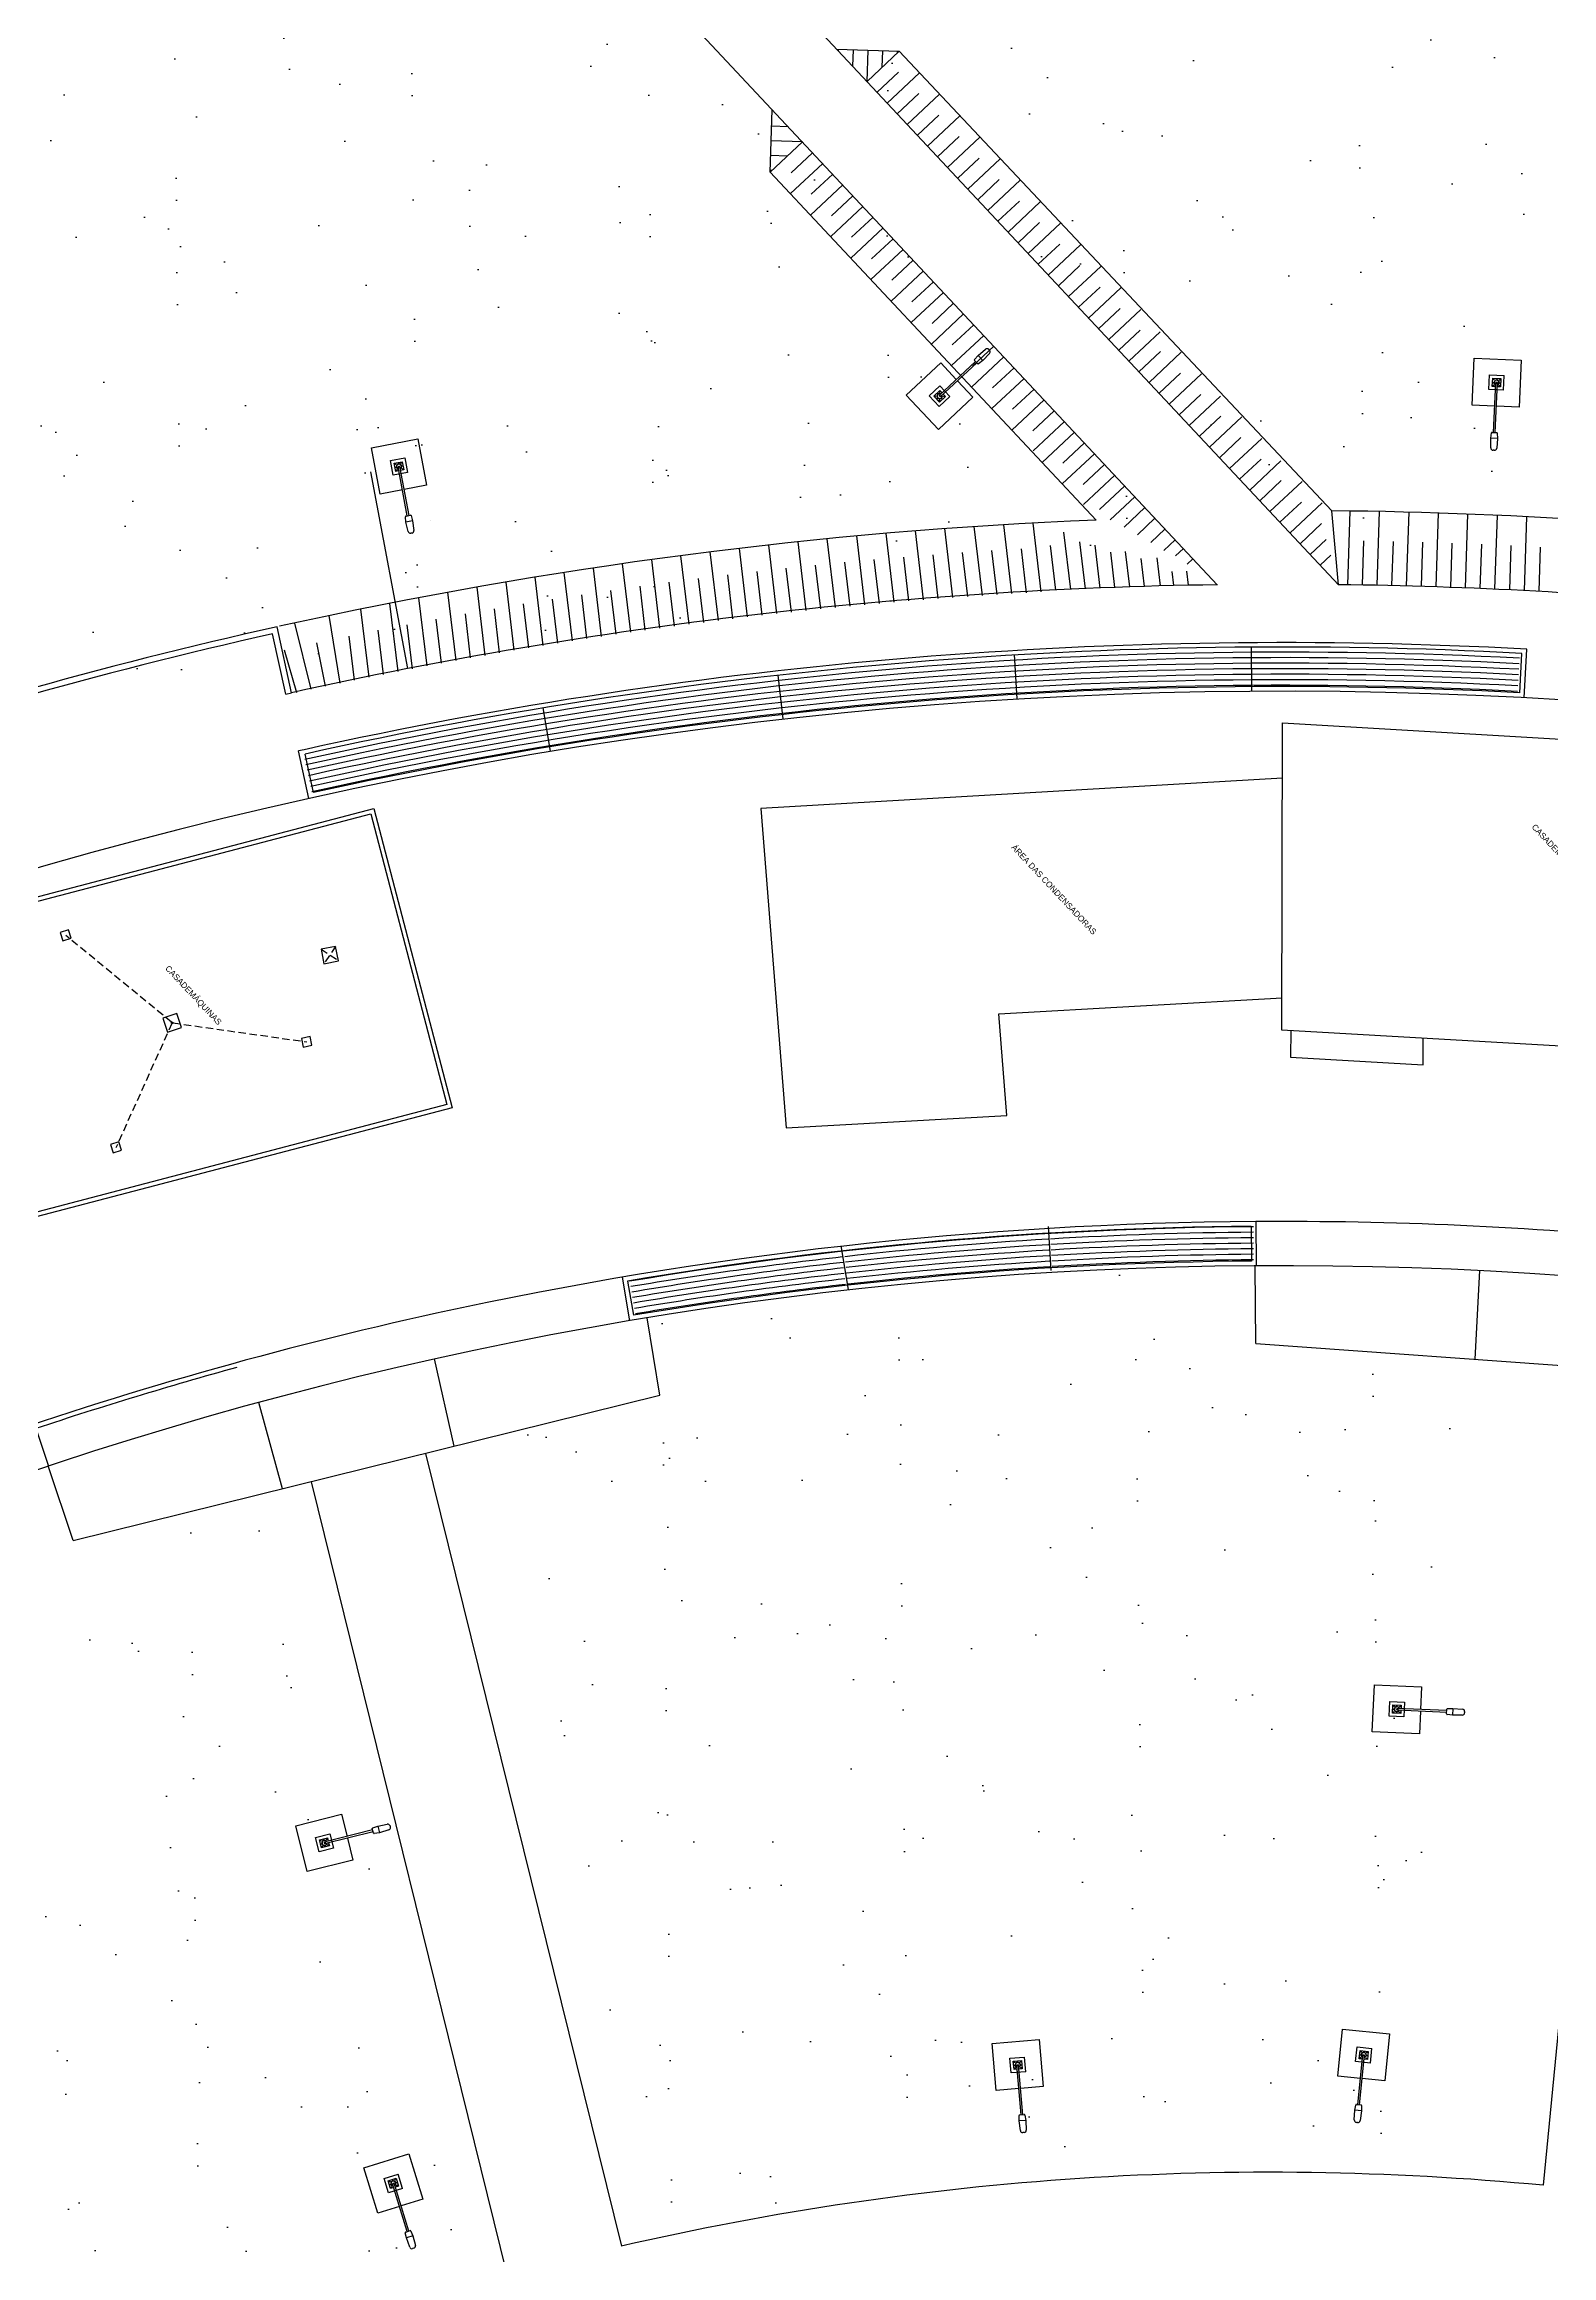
# Model space of a CAD drawing. Header units: metres. Extents: x 2872 to 3316, y -1435 to -1037.
# Drawn here: x 3004.9 to 3056.1, y -1211.7 to -1136.6 of the extents above; entities that cross this region are included whole.
import ezdxf

# ---------------------------------------------------------------- set-up
doc = ezdxf.new("R2010")
doc.units = ezdxf.units.M
doc.header["$MEASUREMENT"] = 0
doc.linetypes.add('HIDDEN', pattern=[0.375, 0.25, -0.125])
doc.layers.add('ARQUITETURA', color=253, linetype='CONTINUOUS')
doc.styles.add('ENGECAD', font='arial.ttf')
pattern_1 = [(350.62296, (2542.1494, -799.737), (4.08992, 4.08927), [0, -4.56, 0, -5.1, 0, -4.875]), (320.623, (2542.149, -799.737), (9.808834, 1.91215), [0, -2.46, 0, -4.11, 0, -1.575]), (280.623, (2539.627, -797.0435), (6.39856, -6.807323), [0, -1.5, 0, -5.4, 0, -7.05]), (270.623, (2539.627, -797.0435), (8.08648, -4.78256), [0, -0.75, 0, -3.54, 0, -4.05])]

msp = doc.modelspace()

# ---------------------------------------------------------------- hatches: boundary and pattern name
at = {"layer": 'ARQUITETURA'}
h = msp.add_hatch(dxfattribs=at)
h.set_pattern_fill('AR-SAND', color=116, scale=3, angle=-46.87704, style=0)
h.set_pattern_definition(pattern_1)
edge = h.paths.add_edge_path()
edge.add_line((3051.22, -1104.181), (3050.251, -1103.146))
edge.add_line((3050.251, -1103.146), (3057.678, -1096.191))
edge.add_line((3057.678, -1096.191), (3042.301, -1079.772))
edge.add_line((3042.301, -1079.772), (3034.716, -1086.876))
edge.add_line((3034.716, -1086.876), (3035.878, -1088.117))
edge.add_line((3035.878, -1088.117), (3009.47, -1112.849))
edge.add_line((3009.47, -1112.849), (3028.376, -1133.035))
edge.add_line((3028.376, -1133.035), (3032.025, -1129.617))
edge.add_line((3032.025, -1129.617), (3033.836, -1131.552))
edge.add_line((3033.836, -1131.552), (3030.187, -1134.969))
edge.add_line((3030.187, -1134.969), (3048.447, -1154.467))
edge.add_arc((3048.86, -1312.356), 157.89, 75.30399, 90.15009, ccw=False)
edge.add_line((3088.916, -1159.631), (3091.21, -1147.356))
edge.add_arc((3086.393, -1146.462), 4.9, -10.52034, 43.12316)
edge.add_line((3089.969, -1143.112), (3078.415, -1130.776))
edge.add_line((3078.415, -1130.776), (3076.954, -1132.144))
edge.add_line((3076.954, -1132.144), (3050.978, -1104.408))
edge.add_line((3050.978, -1104.408), (3051.22, -1104.181))
h.paths.add_polyline_path([(3088.783, -1158.319), (3087.554, -1158.09), (3089.806, -1145.199), (3091.104, -1145.158)])
h = msp.add_hatch(dxfattribs=at)
h.set_pattern_fill('AR-SAND', color=116, scale=3, angle=-46.87704, style=0)
h.set_pattern_definition(pattern_1)
h.paths.add_polyline_path([(3026.618, -1131.235), (3044.347, -1150.166), (3044.476, -1150.046), (3007.79, -1110.873), (3004.956, -1113.527), (3041.642, -1152.699), (3042.2, -1152.177), (3024.428, -1133.286)])
h = msp.add_hatch(dxfattribs=at)
h.set_pattern_fill('AR-SAND', color=116, scale=3, angle=-46.87704, style=0)
h.set_pattern_definition(pattern_1)
edge = h.paths.add_edge_path()
edge.add_line((3040.1, -1150.857), (3040.071, -1149.977))
edge.add_line((3040.071, -1149.977), (3005.469, -1113.047))
edge.add_line((3005.469, -1113.047), (2925.928, -1187.54))
edge.add_line((2925.928, -1187.54), (2931.874, -1193.658))
edge.add_arc((3053.782, -1346.111), 195.201, 117.48269, 128.64706, ccw=False)
edge.add_line((2963.7, -1172.938), (2976.695, -1166.472))
edge.add_arc((3045.338, -1308.66), 157.89, 110.41728, 115.76953, ccw=False)
edge.add_arc((3045.338, -1308.66), 157.89, 91.90094, 110.41728, ccw=False)
h = msp.add_hatch(dxfattribs=at)
h.set_pattern_fill('AR-SAND', color=116, scale=3, angle=-46.87704, style=0)
h.set_pattern_definition(pattern_1)
edge = h.paths.add_edge_path()
edge.add_line((3040.595, -1152.744), (3037.056, -1148.964))
edge.add_line((3037.056, -1148.964), (3032.477, -1149.802))
edge.add_line((3032.477, -1149.802), (3029.017, -1151.312))
edge.add_line((3029.017, -1151.312), (3017.994, -1152.76))
edge.add_line((3017.994, -1152.76), (2991.564, -1157.728))
edge.add_line((2991.564, -1157.728), (2952.302, -1178.947))
edge.add_line((2952.302, -1178.947), (2932.221, -1194.04))
edge.add_line((2932.221, -1194.04), (2933.587, -1195.499))
edge.add_line((2933.587, -1195.499), (2959.021, -1178.258))
edge.add_line((2959.021, -1178.258), (2975.282, -1169.54))
edge.add_line((2975.282, -1169.54), (2992.269, -1161.233))
edge.add_line((2992.269, -1161.233), (2992.657, -1162.263))
edge.add_line((2992.657, -1162.263), (3012.797, -1156.372))
edge.add_line((3012.797, -1156.372), (3013.191, -1158.63))
edge.add_line((3013.191, -1158.63), (3028.751, -1155.994))
edge.add_line((3028.751, -1155.994), (3044.087, -1154.955))
edge.add_line((3044.087, -1154.955), (3029.606, -1138.815))
edge.add_line((3029.606, -1138.815), (3029.536, -1140.935))
edge.add_line((3029.536, -1140.935), (3040.473, -1152.613))
h = msp.add_hatch(dxfattribs=at)
h.set_pattern_fill('AR-SAND', color=116, scale=3, angle=-46.87704, style=0)
h.set_pattern_definition(pattern_1)
h.paths.add_polyline_path([(3046.112, -1178.06), (3039.674, -1178.257), (3035.343, -1178.566), (3030.713, -1179.055), (3025.355, -1179.827), (3028.03, -1195.938), (3046.196, -1191.449)])
h = msp.add_hatch(dxfattribs=at)
h.set_pattern_fill('AR-SAND', color=116, scale=3, angle=-46.87704, style=0)
h.set_pattern_definition(pattern_1)
h.paths.add_polyline_path([(2967.364, -1178.7), (2964.273, -1180.346), (2964.202, -1180.214), (2957.269, -1184.177), (2953.463, -1186.521), (2945.179, -1192.065), (2936.487, -1198.595), (2943.554, -1206.141), (2951.371, -1198.82), (2955.917, -1203.673), (2948.099, -1210.995), (2974.463, -1239.145), (2979.131, -1234.785), (2983.405, -1231.081), (2987.799, -1227.759), (2993.717, -1223.837), (3001.369, -1219.582), (3006.602, -1217.144), (3011.727, -1215.094), (3016.768, -1213.383), (3019.628, -1212.541), (3016.245, -1198.85), (3012.967, -1185.637), (3005.99, -1187.368), (3005.144, -1184.822), (3000.05, -1186.631), (2996.337, -1188.1), (2991.074, -1190.41), (2986.786, -1192.492), (2983.526, -1194.114), (2978.406, -1196.662), (2976.719, -1197.501)])
h = msp.add_hatch(dxfattribs=at)
h.set_pattern_fill('AR-SAND', color=116, scale=3, angle=-46.87704, style=0)
h.set_pattern_definition(pattern_1)
h.paths.add_polyline_path([(3059.741, -1178.677), (3059.529, -1181.667), (3058.454, -1181.59), (3055.732, -1209.323), (3065.119, -1210.339), (3078.077, -1212.87), (3080.323, -1200.776), (3083.806, -1201.429), (3087.05, -1184.918), (3083.439, -1184.14), (3083.719, -1182.642)])
h = msp.add_hatch(dxfattribs=at)
h.set_pattern_fill('AR-SAND', color=116, scale=3, angle=-46.87704, style=0)
h.set_pattern_definition(pattern_1)
h.paths.add_polyline_path([(3053.465, -1181.23), (3046.118, -1180.703), (3046.196, -1191.449), (3052.628, -1189.86)])
h = msp.add_hatch(dxfattribs=at)
h.set_pattern_fill('AR-SAND', color=116, scale=3, angle=-46.87704, style=0)
h.set_pattern_definition(pattern_1)
h.paths.add_polyline_path([(3025.792, -1182.455), (3018.802, -1184.189), (3022.07, -1197.411), (3028.069, -1196.174)])
h = msp.add_hatch(dxfattribs=at)
h.set_pattern_fill('AR-SAND', color=116, scale=3, angle=-46.87704, style=0)
h.set_pattern_definition(pattern_1)
h.paths.add_polyline_path([(3083.615, -1182.622), (3087.135, -1183.649), (3087.202, -1183.294)])
h.paths.add_polyline_path([(3087.124, -1183.712), (3081.54, -1213.518), (3085.131, -1194.352), (3085.131, -1194.352), (3086.903, -1184.891)])
edge = h.paths.add_edge_path()
edge.add_line((3056.77, -1209.283), (3050.798, -1208.704))
edge.add_line((3050.798, -1208.704), (3052.628, -1189.86))
edge.add_line((3052.628, -1189.86), (3022.07, -1197.411))
edge.add_line((3022.07, -1197.411), (3025.453, -1211.102))
edge.add_arc((3046.939, -1310.557), 101.75, 84.4554, 102.19064, ccw=False)

# ---------------------------------------------------------------- linework, layer by layer
for p, q in [((3005.469, -1113.047), (3044.71, -1154.943)), ((3027.421, -1132.093), (3048.819, -1154.941)), ((3031.796, -1136.764), (3033.916, -1136.834)), ((3031.854, -1136.827), (3031.856, -1136.766)), ((3032.338, -1137.343), (3032.356, -1136.783)), ((3032.821, -1137.859), (3032.856, -1136.799)), ((3032.821, -1137.859), (3033.916, -1136.834)), ((3033.337, -1137.376), (3033.355, -1136.815)), ((3033.853, -1136.892), (3033.855, -1136.832)), ((3033.916, -1136.834), (3048.597, -1152.435)), ((3033.163, -1138.224), (3033.893, -1137.541)), ((3033.504, -1138.589), (3034.599, -1137.564)), ((3029.536, -1140.935), (3029.606, -1138.815)), ((3033.846, -1138.954), (3034.576, -1138.27)), ((3034.188, -1139.319), (3035.283, -1138.294)), ((3030.148, -1139.394), (3029.588, -1139.375)), ((3034.53, -1139.684), (3035.26, -1139)), ((3034.872, -1140.049), (3035.966, -1139.024)), ((3030.631, -1139.91), (3029.536, -1140.935)), ((3030.631, -1139.91), (3029.571, -1139.875)), ((3030.973, -1140.275), (3030.243, -1140.958)), ((3035.213, -1140.414), (3035.943, -1139.73)), ((3035.555, -1140.779), (3036.65, -1139.753)), ((3029.536, -1140.935), (3040.595, -1152.744)), ((3029.599, -1140.877), (3029.538, -1140.875)), ((3030.115, -1140.393), (3029.555, -1140.375)), ((3031.315, -1140.64), (3030.22, -1141.665)), ((3031.657, -1141.005), (3030.927, -1141.688)), ((3035.897, -1141.144), (3036.627, -1140.46)), ((3036.239, -1141.509), (3037.334, -1140.483)), ((3031.998, -1141.37), (3030.904, -1142.395)), ((3032.34, -1141.735), (3031.61, -1142.418)), ((3036.581, -1141.874), (3037.31, -1141.19)), ((3036.922, -1142.239), (3038.017, -1141.213)), ((3032.682, -1142.1), (3031.587, -1143.125)), ((3033.024, -1142.465), (3032.294, -1143.148)), ((3037.264, -1142.603), (3037.994, -1141.92)), ((3037.606, -1142.968), (3038.701, -1141.943)), ((3033.365, -1142.829), (3032.271, -1143.855)), ((3033.707, -1143.194), (3032.977, -1143.878)), ((3037.948, -1143.333), (3038.678, -1142.65)), ((3038.289, -1143.698), (3039.384, -1142.673)), ((3034.049, -1143.559), (3032.954, -1144.585)), ((3034.391, -1143.924), (3033.661, -1144.608)), ((3038.631, -1144.063), (3039.361, -1143.38)), ((3038.973, -1144.428), (3040.068, -1143.403)), ((3039.315, -1144.793), (3040.045, -1144.11)), ((3034.733, -1144.289), (3033.638, -1145.315)), ((3035.074, -1144.654), (3034.345, -1145.338)), ((3039.657, -1145.158), (3040.751, -1144.133)), ((3039.998, -1145.523), (3040.728, -1144.839)), ((3035.416, -1145.019), (3034.321, -1146.044)), ((3035.758, -1145.384), (3035.028, -1146.068)), ((3040.34, -1145.888), (3041.435, -1144.863)), ((3040.682, -1146.253), (3041.412, -1145.569)), ((3041.024, -1146.618), (3042.119, -1145.593)), ((3036.1, -1145.749), (3035.005, -1146.774)), ((3036.442, -1146.114), (3035.712, -1146.798)), ((3041.365, -1146.983), (3042.095, -1146.299)), ((3041.707, -1147.348), (3042.769, -1146.354)), ((3036.783, -1146.479), (3035.688, -1147.504)), ((3037.125, -1146.844), (3036.395, -1147.527)), ((3036.589, -1147.164), (3036.839, -1146.949)), ((3036.977, -1147.097), (3036.746, -1147.332)), ((3036.95, -1146.955), (3036.979, -1146.986)), ((3042.049, -1147.713), (3042.779, -1147.029)), ((3042.391, -1148.078), (3043.486, -1147.052)), ((3034.152, -1148.505), (3035.32, -1147.411)), ((3036.501, -1147.363), (3035.264, -1148.521)), ((3036.542, -1147.407), (3035.305, -1148.565)), ((3035.32, -1147.411), (3035.848, -1147.975)), ((3037.467, -1147.209), (3036.372, -1148.234)), ((3036.577, -1147.443), (3036.467, -1147.326)), ((3036.468, -1147.298), (3036.589, -1147.164)), ((3036.589, -1147.164), (3036.746, -1147.332)), ((3036.746, -1147.332), (3036.605, -1147.444)), ((3037.809, -1147.574), (3037.079, -1148.257)), ((3042.733, -1148.443), (3043.462, -1147.759)), ((3043.074, -1148.808), (3044.169, -1147.782)), ((3053.356, -1148.844), (3053.424, -1147.245)), ((3053.424, -1147.245), (3055.023, -1147.314)), ((3053.929, -1148.318), (3053.95, -1147.819)), ((3053.95, -1147.819), (3054.45, -1147.84)), ((3054.428, -1148.34), (3054.45, -1147.84)), ((3055.023, -1147.314), (3054.954, -1148.913)), ((3035.246, -1149.672), (3034.152, -1148.505)), ((3035.295, -1148.188), (3034.93, -1148.53)), ((3035.271, -1148.895), (3034.93, -1148.53)), ((3035.085, -1148.535), (3035.289, -1148.344)), ((3035.277, -1148.739), (3035.085, -1148.535)), ((3035.149, -1148.527), (3035.127, -1148.547)), ((3035.148, -1148.548), (3035.128, -1148.526)), ((3035.179, -1148.635), (3035.215, -1148.601)), ((3035.183, -1148.639), (3035.219, -1148.605)), ((3035.22, -1148.478), (3035.185, -1148.441)), ((3035.223, -1148.474), (3035.189, -1148.438)), ((3036.414, -1148.579), (3035.246, -1149.672)), ((3035.264, -1148.521), (3035.305, -1148.565)), ((3035.636, -1148.553), (3035.271, -1148.895)), ((3035.277, -1148.407), (3035.299, -1148.386)), ((3035.481, -1148.548), (3035.277, -1148.739)), ((3035.278, -1148.386), (3035.298, -1148.408)), ((3035.279, -1148.542), (3035.283, -1148.538)), ((3035.283, -1148.545), (3035.279, -1148.542)), ((3035.279, -1148.542), (3035.286, -1148.542)), ((3035.286, -1148.542), (3035.283, -1148.538)), ((3035.283, -1148.545), (3035.283, -1148.538)), ((3035.283, -1148.545), (3035.286, -1148.542)), ((3035.286, -1148.501), (3035.327, -1148.545)), ((3035.289, -1148.344), (3035.366, -1148.426)), ((3035.295, -1148.188), (3035.636, -1148.553)), ((3035.377, -1148.646), (3035.343, -1148.609)), ((3035.38, -1148.642), (3035.346, -1148.606)), ((3035.407, -1148.47), (3035.481, -1148.548)), ((3035.428, -1148.546), (3035.417, -1148.557)), ((3035.418, -1148.535), (3035.438, -1148.557)), ((3035.428, -1148.546), (3035.439, -1148.536)), ((3035.889, -1148.019), (3036.414, -1148.579)), ((3038.15, -1147.939), (3037.056, -1148.964)), ((3038.492, -1148.304), (3037.762, -1148.987)), ((3043.416, -1149.172), (3044.146, -1148.489)), ((3043.758, -1149.537), (3044.819, -1148.543)), ((3054.428, -1148.34), (3053.929, -1148.318)), ((3054.043, -1148.213), (3054.055, -1147.933)), ((3054.151, -1148.218), (3054.043, -1148.213)), ((3054.049, -1148.071), (3054.099, -1148.073)), ((3054.049, -1148.075), (3054.099, -1148.078)), ((3054.055, -1147.933), (3054.335, -1147.945)), ((3054.097, -1148.178), (3054.067, -1148.177)), ((3054.106, -1147.973), (3054.076, -1147.972)), ((3054.083, -1148.162), (3054.082, -1148.192)), ((3054.084, -1149.771), (3054.157, -1148.078)), ((3054.091, -1147.987), (3054.092, -1147.957)), ((3054.144, -1149.774), (3054.217, -1148.08)), ((3054.215, -1148.11), (3054.155, -1148.108)), ((3054.217, -1148.08), (3054.157, -1148.078)), ((3054.187, -1148.076), (3054.192, -1148.077)), ((3054.187, -1148.076), (3054.187, -1148.081)), ((3054.187, -1148.076), (3054.192, -1148.082)), ((3054.192, -1148.077), (3054.187, -1148.081)), ((3054.187, -1148.081), (3054.192, -1148.082)), ((3054.193, -1147.939), (3054.191, -1147.989)), ((3054.192, -1148.077), (3054.192, -1148.082)), ((3054.198, -1147.939), (3054.196, -1147.989)), ((3054.323, -1148.225), (3054.211, -1148.22)), ((3054.287, -1148.186), (3054.272, -1148.185)), ((3054.279, -1148.08), (3054.329, -1148.083)), ((3054.279, -1148.085), (3054.329, -1148.088)), ((3054.281, -1147.981), (3054.311, -1147.982)), ((3054.288, -1148.171), (3054.287, -1148.201)), ((3054.287, -1148.186), (3054.302, -1148.187)), ((3054.297, -1147.966), (3054.295, -1147.996)), ((3054.335, -1147.945), (3054.323, -1148.225)), ((3035.289, -1148.676), (3035.267, -1148.697)), ((3035.268, -1148.675), (3035.289, -1148.697)), ((3038.834, -1148.669), (3037.739, -1149.694)), ((3039.176, -1149.034), (3038.446, -1149.717)), ((3044.1, -1149.902), (3044.83, -1149.219)), ((3044.442, -1150.267), (3045.536, -1149.242)), ((3054.122, -1148.877), (3053.356, -1148.844)), ((3054.954, -1148.913), (3054.182, -1148.879)), ((3016.002, -1150.29), (3017.575, -1149.994)), ((3017.575, -1149.994), (3017.87, -1151.567)), ((3039.518, -1149.398), (3038.456, -1150.393)), ((3039.859, -1149.763), (3038.765, -1150.789)), ((3044.783, -1150.632), (3045.513, -1149.949)), ((3045.125, -1150.997), (3046.22, -1149.972)), ((3053.99, -1149.967), (3054.013, -1149.788)), ((3053.99, -1150.297), (3053.99, -1149.967)), ((3054.22, -1149.977), (3053.99, -1149.967)), ((3054.034, -1149.769), (3054.194, -1149.776)), ((3054.22, -1149.977), (3054.192, -1150.306)), ((3054.213, -1149.797), (3054.22, -1149.977)), ((3016.298, -1151.862), (3016.002, -1150.29)), ((3016.645, -1150.729), (3017.136, -1150.637)), ((3016.737, -1151.22), (3016.645, -1150.729)), ((3016.773, -1150.817), (3017.048, -1150.765)), ((3016.825, -1151.092), (3016.773, -1150.817)), ((3016.831, -1150.844), (3016.802, -1150.849)), ((3016.817, -1150.847), (3016.814, -1150.832)), ((3016.82, -1150.861), (3016.817, -1150.847)), ((3016.908, -1150.791), (3016.917, -1150.84)), ((3016.913, -1150.79), (3016.922, -1150.839)), ((3017.003, -1150.812), (3017.033, -1150.806)), ((3017.015, -1150.794), (3017.021, -1150.824)), ((3017.048, -1150.765), (3017.1, -1151.04)), ((3017.136, -1150.637), (3017.228, -1151.128)), ((3040.543, -1150.493), (3039.448, -1151.519)), ((3040.201, -1150.128), (3039.471, -1150.812)), ((3040.885, -1150.858), (3040.155, -1151.542)), ((3045.467, -1151.362), (3046.197, -1150.679)), ((3045.809, -1151.727), (3046.87, -1150.733)), ((3054.109, -1150.379), (3054.067, -1150.377)), ((3015.964, -1151.111), (3017.219, -1157.788)), ((3017.228, -1151.128), (3016.737, -1151.22)), ((3016.798, -1150.952), (3016.847, -1150.942)), ((3016.799, -1150.957), (3016.848, -1150.947)), ((3016.93, -1151.072), (3016.825, -1151.092)), ((3016.869, -1151.045), (3016.84, -1151.051)), ((3016.852, -1151.033), (3016.857, -1151.063)), ((3016.963, -1150.923), (3016.904, -1150.935)), ((3017.218, -1152.6), (3016.904, -1150.935)), ((3016.969, -1150.953), (3016.91, -1150.964)), ((3016.933, -1150.926), (3016.938, -1150.925)), ((3016.933, -1150.926), (3016.934, -1150.931)), ((3016.933, -1150.926), (3016.939, -1150.93)), ((3016.938, -1150.925), (3016.934, -1150.931)), ((3016.934, -1150.931), (3016.939, -1150.93)), ((3016.938, -1150.925), (3016.939, -1150.93)), ((3017.277, -1152.589), (3016.963, -1150.923)), ((3017.1, -1151.04), (3016.989, -1151.061)), ((3017.024, -1150.909), (3017.074, -1150.9)), ((3017.025, -1150.914), (3017.074, -1150.905)), ((3017.071, -1151.008), (3017.041, -1151.013)), ((3017.053, -1150.996), (3017.059, -1151.025)), ((3017.87, -1151.567), (3017.111, -1151.709)), ((3041.227, -1151.223), (3040.165, -1152.217)), ((3041.568, -1151.588), (3040.71, -1152.392)), ((3046.15, -1152.092), (3046.88, -1151.408)), ((3046.492, -1152.457), (3047.587, -1151.432)), ((3017.052, -1151.721), (3016.298, -1151.862)), ((3041.91, -1151.953), (3041.074, -1152.736)), ((3042.252, -1152.318), (3041.543, -1152.982)), ((3046.834, -1152.822), (3047.564, -1152.138)), ((3047.176, -1153.187), (3048.271, -1152.162)), ((3017.171, -1152.813), (3017.152, -1152.633)), ((3017.168, -1152.61), (3017.326, -1152.58)), ((3017.397, -1152.77), (3017.171, -1152.813)), ((3017.245, -1153.134), (3017.171, -1152.813)), ((3017.349, -1152.596), (3017.397, -1152.77)), ((3017.397, -1152.77), (3017.444, -1153.096)), ((3017.994, -1152.76), (3017.995, -1152.765)), ((3034.452, -1153.115), (3034.728, -1155.451)), ((3035.449, -1153.038), (3035.726, -1155.375)), ((3036.448, -1152.968), (3036.725, -1155.306)), ((3037.448, -1152.904), (3037.725, -1155.243)), ((3038.448, -1152.846), (3038.725, -1155.187)), ((3042.594, -1152.683), (3041.996, -1153.242)), ((3042.935, -1153.048), (3042.449, -1153.503)), ((3047.518, -1153.552), (3048.247, -1152.868)), ((3048.819, -1154.941), (3048.597, -1152.435)), ((3049.135, -1154.941), (3049.217, -1152.442)), ((3050.135, -1154.958), (3050.217, -1152.459)), ((3051.135, -1154.98), (3051.217, -1152.482)), ((3052.135, -1155.009), (3052.217, -1152.511)), ((3053.134, -1155.045), (3053.216, -1152.546)), ((3054.133, -1155.086), (3054.215, -1152.588)), ((3055.132, -1155.134), (3055.214, -1152.635)), ((3017.38, -1153.186), (3017.338, -1153.194)), ((3027.487, -1153.828), (3027.763, -1156.155)), ((3028.48, -1153.708), (3028.756, -1156.036)), ((3029.473, -1153.593), (3029.749, -1155.923)), ((3030.467, -1153.485), (3030.744, -1155.816)), ((3031.462, -1153.383), (3031.739, -1155.715)), ((3032.458, -1153.287), (3032.734, -1155.621)), ((3033.454, -1153.198), (3033.731, -1155.533)), ((3036.049, -1153.849), (3036.226, -1155.34)), ((3037.048, -1153.782), (3037.225, -1155.274)), ((3038.048, -1153.722), (3038.225, -1155.214)), ((3039.041, -1153.604), (3039.222, -1155.128)), ((3039.491, -1153.154), (3039.722, -1155.102)), ((3040.034, -1153.487), (3040.223, -1155.078)), ((3040.551, -1153.597), (3040.723, -1155.055)), ((3041.082, -1153.836), (3041.224, -1155.034)), ((3041.584, -1153.818), (3041.726, -1155.017)), ((3043.277, -1153.413), (3042.891, -1153.774)), ((3043.558, -1153.713), (3043.289, -1153.965)), ((3047.859, -1153.917), (3048.407, -1153.404)), ((3049.636, -1154.949), (3049.685, -1153.449)), ((3050.635, -1154.968), (3050.685, -1153.469)), ((3051.635, -1154.994), (3051.684, -1153.495)), ((3052.635, -1155.026), (3052.684, -1153.527)), ((3053.634, -1155.065), (3053.683, -1153.565)), ((3054.633, -1155.11), (3054.682, -1153.61)), ((3055.632, -1155.161), (3055.681, -1153.661)), ((3022.535, -1154.527), (3022.81, -1156.847)), ((3023.524, -1154.374), (3023.799, -1156.696)), ((3024.514, -1154.228), (3024.789, -1156.552)), ((3025.504, -1154.089), (3025.779, -1156.413)), ((3026.495, -1153.955), (3026.771, -1156.281)), ((3028.083, -1154.605), (3028.259, -1156.095)), ((3029.076, -1154.489), (3029.252, -1155.979)), ((3030.07, -1154.379), (3030.246, -1155.868)), ((3031.065, -1154.275), (3031.241, -1155.765)), ((3032.06, -1154.177), (3032.236, -1155.667)), ((3033.056, -1154.086), (3033.233, -1155.576)), ((3034.053, -1154), (3034.23, -1155.491)), ((3035.051, -1153.921), (3035.227, -1155.412)), ((3042.114, -1154.046), (3042.227, -1154.997)), ((3042.652, -1154.032), (3042.765, -1154.983)), ((3043.167, -1154.496), (3043.223, -1154.972)), ((3043.662, -1154.485), (3043.718, -1154.961)), ((3043.881, -1154.058), (3043.688, -1154.239)), ((3048.201, -1154.282), (3048.566, -1153.94)), ((3018.587, -1155.199), (3018.861, -1157.514)), ((3019.572, -1155.021), (3019.847, -1157.338)), ((3020.559, -1154.85), (3020.834, -1157.168)), ((3021.547, -1154.685), (3021.822, -1157.005)), ((3023.128, -1155.281), (3023.304, -1156.771)), ((3024.117, -1155.133), (3024.294, -1156.623)), ((3025.107, -1154.992), (3025.284, -1156.482)), ((3026.098, -1154.857), (3026.275, -1156.346)), ((3027.09, -1154.728), (3027.267, -1156.218)), ((3014.558, -1155.991), (3014.924, -1158.281)), ((3015.633, -1155.769), (3015.907, -1158.081)), ((3016.617, -1155.573), (3016.891, -1157.886)), ((3017.601, -1155.382), (3017.876, -1157.697)), ((3018.191, -1156.112), (3018.368, -1157.605)), ((3019.177, -1155.933), (3019.354, -1157.426)), ((3020.164, -1155.761), (3020.34, -1157.252)), ((3021.151, -1155.595), (3021.328, -1157.086)), ((3022.139, -1155.435), (3022.316, -1156.925)), ((3012.645, -1156.611), (3012.645, -1156.61)), ((3013.095, -1158.651), (3012.645, -1156.611)), ((3013.29, -1158.608), (3012.797, -1156.372)), ((3013.393, -1156.241), (3013.943, -1158.49)), ((3015.238, -1156.686), (3015.415, -1158.181)), ((3016.222, -1156.489), (3016.399, -1157.983)), ((3017.206, -1156.297), (3017.383, -1157.791)), ((3013.037, -1157.152), (3013.454, -1158.596)), ((3014.137, -1156.916), (3014.434, -1158.386)), ((3037.912, -1158.813), (3037.823, -1157.315)), ((3045.879, -1158.546), (3045.868, -1157.046)), ((3054.973, -1158.609), (3055.046, -1157.271)), ((3055.055, -1157.122), (3055.055, -1157.121)), ((3055.124, -1158.778), (3055.214, -1157.13)), ((3029.97, -1159.496), (3029.802, -1158.006)), ((3013.093, -1158.652), (3013.288, -1158.609)), ((3022.075, -1160.595), (3021.83, -1159.115)), ((3013.717, -1160.542), (3013.521, -1160.585)), ((3013.876, -1162.196), (3013.521, -1160.585)), ((3014.037, -1161.997), (3013.749, -1160.688)), ((3039.07, -1178.222), (3038.981, -1176.724)), ((3045.86, -1176.722), (3045.871, -1177.902)), ((3046.018, -1176.56), (3046.033, -1178.06)), ((3032.191, -1178.865), (3031.945, -1177.385)), ((3024.511, -1178.448), (3024.76, -1179.927)), ((3024.695, -1178.579), (3024.891, -1179.742)), ((3046.012, -1180.704), (3045.993, -1178.061)), ((3053.465, -1181.23), (3053.617, -1178.226)), ((3025.792, -1182.455), (3025.355, -1179.827)), ((3046.012, -1180.704), (3066.469, -1182.161)), ((3018.805, -1184.188), (3018.145, -1181.224)), ((3058.457, -1181.562), (3055.766, -1209.275)), ((3005.882, -1187.391), (3025.792, -1182.455)), ((3012.979, -1185.634), (3012.181, -1182.698)), ((3004.56, -1183.435), (3005.036, -1184.858)), ((3017.834, -1184.428), (3024.482, -1211.342)), ((3005.882, -1187.391), (3005.033, -1184.846)), ((3013.95, -1185.394), (3020.599, -1212.301)), ((3049.969, -1193.88), (3050.039, -1192.281)), ((3050.039, -1192.281), (3051.637, -1192.35)), ((3050.543, -1193.354), (3050.564, -1192.854)), ((3050.564, -1192.854), (3051.064, -1192.876)), ((3051.064, -1192.876), (3051.042, -1193.376)), ((3051.637, -1192.35), (3051.604, -1193.122)), ((3051.042, -1193.376), (3050.543, -1193.354)), ((3050.657, -1193.249), (3050.67, -1192.969)), ((3050.937, -1193.261), (3050.657, -1193.249)), ((3050.663, -1193.111), (3050.713, -1193.114)), ((3050.664, -1193.106), (3050.713, -1193.109)), ((3050.67, -1192.969), (3050.949, -1192.981)), ((3050.712, -1193.214), (3050.682, -1193.212)), ((3050.705, -1193.008), (3050.69, -1193.008)), ((3050.697, -1193.213), (3050.696, -1193.228)), ((3050.697, -1193.213), (3050.697, -1193.198)), ((3050.705, -1193.023), (3050.706, -1192.993)), ((3050.705, -1193.008), (3050.72, -1193.009)), ((3050.795, -1193.255), (3050.797, -1193.205)), ((3050.8, -1193.255), (3050.802, -1193.205)), ((3050.801, -1193.112), (3050.806, -1193.113)), ((3050.801, -1193.117), (3050.801, -1193.112)), ((3050.801, -1193.112), (3050.806, -1193.118)), ((3050.801, -1193.117), (3050.806, -1193.113)), ((3050.801, -1193.117), (3050.806, -1193.118)), ((3050.805, -1193.088), (3050.802, -1193.147)), ((3052.495, -1193.221), (3050.802, -1193.147)), ((3050.805, -1193.025), (3050.807, -1192.975)), ((3052.498, -1193.161), (3050.805, -1193.088)), ((3050.806, -1193.118), (3050.806, -1193.113)), ((3050.81, -1193.025), (3050.812, -1192.975)), ((3050.835, -1193.089), (3050.832, -1193.149)), ((3050.916, -1193.222), (3050.886, -1193.221)), ((3050.895, -1193.016), (3050.91, -1193.017)), ((3050.902, -1193.207), (3050.901, -1193.222)), ((3050.901, -1193.222), (3050.901, -1193.237)), ((3050.911, -1193.002), (3050.91, -1193.032)), ((3050.91, -1193.017), (3050.925, -1193.018)), ((3050.942, -1193.154), (3050.937, -1193.261)), ((3050.949, -1192.981), (3050.944, -1193.094)), ((3051.601, -1193.182), (3051.568, -1193.949)), ((3052.493, -1193.271), (3052.5, -1193.111)), ((3052.692, -1193.314), (3052.512, -1193.292)), ((3052.521, -1193.092), (3052.702, -1193.084)), ((3052.702, -1193.084), (3052.692, -1193.314)), ((3053.021, -1193.315), (3052.692, -1193.314)), ((3052.702, -1193.084), (3053.03, -1193.113)), ((3053.103, -1193.196), (3053.101, -1193.238)), ((3051.568, -1193.949), (3049.969, -1193.88)), ((3013.433, -1197.071), (3014.985, -1196.681)), ((3013.822, -1198.622), (3013.433, -1197.071)), ((3014.1, -1197.47), (3014.585, -1197.348)), ((3016.041, -1197.213), (3014.397, -1197.625)), ((3016.056, -1197.271), (3014.412, -1197.683)), ((3014.585, -1197.348), (3014.707, -1197.833)), ((3014.985, -1196.681), (3015.173, -1197.43)), ((3016.068, -1197.319), (3016.029, -1197.164)), ((3016.043, -1197.14), (3016.214, -1197.082)), ((3016.27, -1197.305), (3016.092, -1197.334)), ((3016.214, -1197.082), (3016.537, -1197.015)), ((3016.214, -1197.082), (3016.27, -1197.305)), ((3016.586, -1197.211), (3016.27, -1197.305)), ((3016.631, -1197.074), (3016.641, -1197.115)), ((3014.222, -1197.955), (3014.1, -1197.47)), ((3014.707, -1197.833), (3014.222, -1197.955)), ((3014.234, -1197.55), (3014.505, -1197.482)), ((3014.302, -1197.822), (3014.234, -1197.55)), ((3014.294, -1197.574), (3014.265, -1197.581)), ((3014.267, -1197.683), (3014.316, -1197.671)), ((3014.269, -1197.688), (3014.317, -1197.676)), ((3014.283, -1197.592), (3014.276, -1197.563)), ((3014.574, -1197.753), (3014.302, -1197.822)), ((3014.344, -1197.772), (3014.315, -1197.78)), ((3014.326, -1197.762), (3014.333, -1197.791)), ((3014.379, -1197.565), (3014.367, -1197.517)), ((3014.384, -1197.564), (3014.372, -1197.515)), ((3014.397, -1197.625), (3014.412, -1197.683)), ((3014.4, -1197.65), (3014.405, -1197.649)), ((3014.402, -1197.655), (3014.4, -1197.65)), ((3014.4, -1197.65), (3014.407, -1197.654)), ((3014.402, -1197.655), (3014.405, -1197.649)), ((3014.402, -1197.655), (3014.407, -1197.654)), ((3014.407, -1197.654), (3014.405, -1197.649)), ((3014.435, -1197.788), (3014.423, -1197.74)), ((3014.426, -1197.618), (3014.441, -1197.676)), ((3014.44, -1197.787), (3014.428, -1197.738)), ((3014.464, -1197.531), (3014.493, -1197.524)), ((3014.475, -1197.513), (3014.482, -1197.542)), ((3014.505, -1197.482), (3014.533, -1197.591)), ((3014.543, -1197.723), (3014.514, -1197.73)), ((3014.524, -1197.712), (3014.532, -1197.741)), ((3014.547, -1197.649), (3014.574, -1197.753)), ((3015.187, -1197.489), (3015.374, -1198.233)), ((3015.374, -1198.233), (3013.822, -1198.622)), ((3048.804, -1205.569), (3048.961, -1203.977)), ((3048.961, -1203.977), (3050.554, -1204.135)), ((3050.554, -1204.135), (3050.396, -1205.727)), ((3037.072, -1204.462), (3038.666, -1204.326)), ((3037.209, -1206.057), (3037.072, -1204.462)), ((3038.666, -1204.326), (3038.803, -1205.92)), ((3049.405, -1205.076), (3049.455, -1204.579)), ((3049.455, -1204.579), (3049.952, -1204.628)), ((3049.479, -1206.536), (3049.646, -1204.849)), ((3049.526, -1204.978), (3049.553, -1204.699)), ((3049.539, -1204.841), (3049.589, -1204.846)), ((3049.539, -1206.542), (3049.706, -1204.855)), ((3049.54, -1204.836), (3049.589, -1204.841)), ((3049.553, -1204.699), (3049.832, -1204.727)), ((3049.602, -1204.742), (3049.572, -1204.739)), ((3049.585, -1204.755), (3049.587, -1204.74)), ((3049.587, -1204.74), (3049.588, -1204.725)), ((3049.703, -1204.885), (3049.643, -1204.879)), ((3049.706, -1204.855), (3049.646, -1204.849)), ((3049.676, -1204.849), (3049.676, -1204.854)), ((3049.676, -1204.849), (3049.681, -1204.85)), ((3049.676, -1204.849), (3049.681, -1204.855)), ((3049.681, -1204.85), (3049.676, -1204.854)), ((3049.676, -1204.854), (3049.681, -1204.855)), ((3049.681, -1204.85), (3049.681, -1204.855)), ((3049.69, -1204.713), (3049.685, -1204.762)), ((3049.695, -1204.713), (3049.69, -1204.763)), ((3049.768, -1204.859), (3049.818, -1204.863)), ((3049.768, -1204.864), (3049.818, -1204.868)), ((3049.776, -1204.759), (3049.806, -1204.762)), ((3049.791, -1204.76), (3049.789, -1204.775)), ((3049.791, -1204.76), (3049.792, -1204.746)), ((3049.832, -1204.727), (3049.804, -1205.005)), ((3049.903, -1205.126), (3049.952, -1204.628)), ((3037.667, -1204.964), (3038.165, -1204.921)), ((3037.71, -1205.462), (3037.667, -1204.964)), ((3038.208, -1205.419), (3037.71, -1205.462)), ((3037.786, -1205.064), (3038.065, -1205.04)), ((3037.81, -1205.343), (3037.786, -1205.064)), ((3037.798, -1205.201), (3037.848, -1205.196)), ((3037.798, -1205.206), (3037.848, -1205.201)), ((3037.917, -1205.334), (3037.81, -1205.343)), ((3037.842, -1205.097), (3037.812, -1205.099)), ((3037.828, -1205.113), (3037.825, -1205.083)), ((3037.859, -1205.301), (3037.829, -1205.303)), ((3037.843, -1205.287), (3037.845, -1205.317)), ((3037.923, -1205.052), (3037.927, -1205.102)), ((3037.928, -1205.052), (3037.932, -1205.101)), ((3037.935, -1205.189), (3037.94, -1205.188)), ((3037.94, -1205.188), (3037.935, -1205.194)), ((3037.935, -1205.189), (3037.935, -1205.194)), ((3037.935, -1205.189), (3037.94, -1205.193)), ((3037.935, -1205.194), (3037.94, -1205.193)), ((3037.94, -1205.188), (3037.94, -1205.193)), ((3038.089, -1205.319), (3037.977, -1205.328)), ((3038.016, -1205.082), (3038.046, -1205.079)), ((3038.027, -1205.181), (3038.077, -1205.177)), ((3038.027, -1205.186), (3038.077, -1205.182)), ((3038.03, -1205.065), (3038.032, -1205.095)), ((3038.063, -1205.283), (3038.033, -1205.286)), ((3038.047, -1205.27), (3038.05, -1205.3)), ((3038.065, -1205.04), (3038.089, -1205.319)), ((3038.208, -1205.419), (3038.165, -1204.921)), ((3049.567, -1205.645), (3048.804, -1205.569)), ((3049.903, -1205.126), (3049.405, -1205.076)), ((3049.633, -1204.988), (3049.526, -1204.978)), ((3049.567, -1204.944), (3049.552, -1204.943)), ((3049.567, -1204.944), (3049.565, -1204.959)), ((3049.567, -1204.944), (3049.568, -1204.929)), ((3049.582, -1204.946), (3049.567, -1204.944)), ((3050.396, -1205.727), (3049.627, -1205.651)), ((3049.804, -1205.005), (3049.692, -1204.994)), ((3049.786, -1204.966), (3049.756, -1204.963)), ((3049.771, -1204.964), (3049.769, -1204.979)), ((3049.772, -1204.95), (3049.771, -1204.964)), ((3037.973, -1205.991), (3037.209, -1206.057)), ((3038.803, -1205.92), (3038.033, -1205.986)), ((3037.982, -1207.089), (3037.982, -1206.909)), ((3038.024, -1207.416), (3037.982, -1207.089)), ((3038, -1206.887), (3038.16, -1206.873)), ((3038.181, -1206.892), (3038.211, -1207.07)), ((3038.211, -1207.07), (3038.226, -1207.399)), ((3049.356, -1207.056), (3049.375, -1206.727)), ((3049.375, -1206.727), (3049.408, -1206.549)), ((3049.604, -1206.749), (3049.375, -1206.727)), ((3049.47, -1207.144), (3049.428, -1207.14)), ((3049.429, -1206.531), (3049.589, -1206.547)), ((3049.604, -1206.749), (3049.557, -1207.076)), ((3049.607, -1206.569), (3049.604, -1206.749)), ((3038.153, -1207.482), (3038.11, -1207.486)), ((3015.741, -1208.682), (3017.274, -1208.21)), ((3017.274, -1208.21), (3017.745, -1209.743)), ((3016.212, -1210.215), (3015.741, -1208.682)), ((3016.43, -1209.047), (3016.909, -1208.899)), ((3016.577, -1209.526), (3016.43, -1209.047)), ((3016.568, -1209.12), (3016.836, -1209.037)), ((3016.65, -1209.388), (3016.568, -1209.12)), ((3017.056, -1209.379), (3016.577, -1209.526)), ((3016.615, -1209.145), (3016.6, -1209.149)), ((3016.608, -1209.251), (3016.656, -1209.237)), ((3016.619, -1209.159), (3016.61, -1209.13)), ((3016.61, -1209.256), (3016.658, -1209.241)), ((3016.615, -1209.145), (3016.629, -1209.14)), ((3016.753, -1209.356), (3016.65, -1209.388)), ((3016.689, -1209.337), (3016.661, -1209.346)), ((3016.671, -1209.327), (3016.679, -1209.355)), ((3016.699, -1209.079), (3016.714, -1209.127)), ((3016.704, -1209.078), (3016.719, -1209.126)), ((3016.74, -1209.211), (3016.745, -1209.209)), ((3016.74, -1209.211), (3016.741, -1209.216)), ((3016.74, -1209.211), (3016.746, -1209.214)), ((3016.745, -1209.209), (3016.741, -1209.216)), ((3016.741, -1209.216), (3016.746, -1209.214)), ((3016.745, -1209.209), (3016.746, -1209.214)), ((3016.797, -1209.089), (3016.825, -1209.08)), ((3016.811, -1209.084), (3016.807, -1209.07)), ((3016.811, -1209.084), (3016.815, -1209.099)), ((3016.918, -1209.306), (3016.811, -1209.339)), ((3016.828, -1209.184), (3016.876, -1209.169)), ((3016.83, -1209.188), (3016.878, -1209.174)), ((3016.836, -1209.037), (3016.918, -1209.306)), ((3016.871, -1209.281), (3016.857, -1209.285)), ((3016.867, -1209.266), (3016.876, -1209.295)), ((3016.871, -1209.281), (3016.886, -1209.276)), ((3017.056, -1209.379), (3016.909, -1208.899)), ((3016.948, -1209.989), (3016.212, -1210.215)), ((3017.745, -1209.743), (3017.005, -1209.971)), ((3017.189, -1211.063), (3017.15, -1210.886)), ((3017.164, -1210.861), (3017.317, -1210.814)), ((3017.342, -1210.827), (3017.409, -1210.995)), ((3017.3, -1211.374), (3017.189, -1211.063)), ((3017.439, -1211.412), (3017.399, -1211.424)), ((3017.409, -1210.995), (3017.493, -1211.315))]:
    msp.add_line(p, q, dxfattribs=at)
at = {"layer": 'ARQUITETURA', "linetype": 'HIDDEN'}
for p, q in [((3009.216, -1169.792), (3005.627, -1166.843)), ((3014.29, -1167.317), (3014.874, -1167.694)), ((3014.78, -1167.22), (3014.387, -1167.808)), ((3009.225, -1169.839), (3007.326, -1174.054)), ((3009.263, -1169.815), (3013.805, -1170.459))]:
    msp.add_line(p, q, dxfattribs=at)
at = {"layer": 'ARQUITETURA'}
for points in [[(3046.904, -1170.057), (3046.921, -1159.631), (3064.28, -1160.645), (3063.083, -1170.986), (3046.9, -1170.057)], [(3046.918, -1161.507), (3029.22, -1162.543), (3030.075, -1173.38), (3037.565, -1172.959), (3037.293, -1169.509), (3046.906, -1168.968)], [(3047.2, -1170.074), (3047.199, -1170.976), (3051.698, -1171.239), (3051.7, -1170.333)], [(3037.965, -1205.189), (3037.905, -1205.194)], [(3038.05, -1206.883), (3037.905, -1205.194)], [(3037.967, -1205.219), (3037.908, -1205.224)], [(3038.11, -1206.878), (3037.965, -1205.189)], [(3038.211, -1207.07), (3037.982, -1207.089)], [(3016.769, -1209.205), (3016.712, -1209.222)], [(3017.212, -1210.846), (3016.712, -1209.222)], [(3016.778, -1209.233), (3016.721, -1209.251)], [(3017.269, -1210.828), (3016.769, -1209.205)], [(3017.409, -1210.995), (3017.189, -1211.063)]]:
    msp.add_lwpolyline(points, dxfattribs=at)
for points in [[(3002.973, -1176.833), (2999.732, -1166.823), (3016.081, -1162.537), (3018.739, -1172.696)], [(3003.072, -1176.652), (2999.924, -1166.927), (3015.974, -1162.721), (3018.556, -1172.589)], [(3005.528, -1167.028), (3005.813, -1166.936), (3005.721, -1166.651), (3005.435, -1166.743)], [(3014.387, -1167.808), (3014.877, -1167.71), (3014.78, -1167.22), (3014.29, -1167.317)], [(3009.074, -1170.127), (3009.55, -1169.974), (3009.396, -1169.498), (3008.92, -1169.652)], [(3013.682, -1170.635), (3013.976, -1170.576), (3013.918, -1170.282), (3013.624, -1170.341)], [(3007.233, -1174.231), (3007.518, -1174.138), (3007.426, -1173.853), (3007.141, -1173.945)]]:
    msp.add_lwpolyline(points, close=True, dxfattribs=at)
for centre, radius in [((3035.138, -1148.537), 0.01), ((3035.288, -1148.397), 0.01), ((3035.428, -1148.546), 0.01), ((3054.082, -1148.177), 0.01), ((3054.091, -1147.972), 0.01), ((3054.287, -1148.186), 0.01), ((3054.296, -1147.981), 0.01), ((3035.278, -1148.686), 0.01), ((3016.817, -1150.847), 0.01), ((3017.018, -1150.809), 0.01), ((3016.855, -1151.048), 0.01), ((3017.056, -1151.01), 0.01), ((3009.235, -1169.813), 0.0279), ((3050.697, -1193.213), 0.01), ((3050.705, -1193.008), 0.01), ((3050.901, -1193.222), 0.01), ((3050.91, -1193.017), 0.01), ((3014.279, -1197.577), 0.01), ((3014.329, -1197.776), 0.01), ((3014.478, -1197.527), 0.01), ((3014.528, -1197.726), 0.01), ((3049.587, -1204.74), 0.01), ((3049.791, -1204.76), 0.01), ((3037.827, -1205.098), 0.01), ((3037.844, -1205.302), 0.01), ((3038.031, -1205.08), 0.01), ((3038.048, -1205.285), 0.01), ((3049.567, -1204.944), 0.01), ((3049.771, -1204.964), 0.01), ((3016.615, -1209.145), 0.01), ((3016.675, -1209.341), 0.01), ((3016.811, -1209.084), 0.01), ((3016.871, -1209.281), 0.01)]:
    msp.add_circle(centre, radius, dxfattribs=at)
for centre, radius, start, end in [((3036.891, -1147.01), 0.08, 43.12296, 130.71024), ((3036.92, -1147.041), 0.08, 315.53568, 43.12296), ((3036.482, -1147.313), 0.02, 133.12296, 223.12296), ((3036.591, -1147.429), 0.02, 223.12296, 313.12296), ((3035.283, -1148.542), 0.09, 60.91455, 21.95451), ((3035.283, -1148.542), 0.081, 62.96975, 19.46758), ((3054.189, -1148.079), 0.09, 285.32895, 246.36891), ((3054.189, -1148.079), 0.081, 287.38415, 243.88198), ((3054.033, -1149.789), 0.02, 87.53736, 177.53736), ((3054.193, -1149.796), 0.02, 357.53736, 87.53736), ((3016.936, -1150.928), 0.09, 298.43634, 259.4763), ((3016.936, -1150.929), 0.081, 300.49154, 256.98937), ((3054.07, -1150.297), 0.08, 179.95008, 267.53736), ((3054.112, -1150.299), 0.08, 267.53736, 355.12464), ((3047.051, -1310.502), 157.89, 92.34335, 102.49705), ((3017.172, -1152.629), 0.02, 100.64475, 190.64475), ((3017.329, -1152.6), 0.02, 10.64475, 100.64475), ((3017.365, -1153.108), 0.08, 280.64475, 8.23203), ((3047.19, -1310.83, 0), 158.402, 75.43775, 89.49081), ((3017.323, -1153.116), 0.08, 193.05747, 280.64475), ((3046.939, -1310.557), 155.63, 90.82055, 102.48734), ((3047.063, -1308.89), 153.959, 84.35856, 89.34642), ((3047.051, -1310.502), 157.89, 102.52981, 115.7695), ((3047.051, -1310.502), 157.69, 102.6026, 115.7695), ((3046.939, -1310.557), 153.65, 86.91269, 102.48729), ((3046.971, -1310.542), 153.312, 87.01276, 102.51921), ((3046.939, -1310.557), 153.5, 86.97247, 102.48734), ((3046.971, -1310.542), 153.125, 87.01284, 102.51938), ((3046.971, -1310.542), 152.937, 87.01291, 102.51954), ((3046.971, -1310.542), 152.75, 87.01298, 102.51971), ((3046.971, -1310.542), 152.562, 87.01306, 102.51987), ((3046.971, -1310.542), 152.375, 87.01313, 102.52004), ((3046.972, -1310.57), 152.215, 87.01414, 102.51833), ((3046.939, -1310.557), 152, 79.39324, 116.45531), ((3046.939, -1310.557), 152.16, 86.97346, 102.48783), ((3046.944, -1310.589), 134.032, 90.39602, 102.37927), ((3046.939, -1310.557), 133.84, 90.46218, 99.56695), ((3046.971, -1310.542), 133.812, 90.44381, 99.54882), ((3046.971, -1310.542), 133.625, 90.44385, 93.39957), ((3046.971, -1310.542), 133.437, 90.4439, 93.39955), ((3046.939, -1310.557), 134, 84.45397, 90.39366), ((3046.971, -1310.542), 133.625, 96.43898, 99.54899), ((3046.971, -1310.542), 133.625, 93.43388, 96.40453), ((3046.971, -1310.542), 133.437, 93.4339, 96.40453), ((3046.971, -1310.542), 133.25, 93.43392, 96.40453), ((3046.971, -1310.542), 133.062, 93.43395, 96.40453), ((3046.971, -1310.542), 133.25, 90.44394, 93.39953), ((3046.971, -1310.542), 133.062, 90.44399, 93.3995), ((3046.971, -1310.542), 132.875, 90.44403, 93.39948), ((3046.971, -1310.542), 132.687, 90.44408, 93.39945), ((3046.939, -1310.557), 132.5, 79.39324, 116.45533), ((3046.971, -1310.542), 133.437, 96.43898, 99.54917), ((3046.971, -1310.542), 133.25, 96.43898, 99.54934), ((3046.939, -1310.557), 132.66, 90.46136, 99.56695), ((3046.971, -1310.542), 133.062, 96.43898, 99.54951), ((3046.971, -1310.542), 132.875, 96.43901, 99.54968), ((3046.971, -1310.542), 132.875, 93.43397, 96.40451), ((3046.971, -1310.542), 132.687, 93.434, 96.40449), ((3046.971, -1310.542), 132.687, 96.43903, 99.54986), ((3046.939, -1310.557), 134, 102.37997, 116.45533), ((3046.939, -1310.557), 133.84, 105.3844, 108.4368), ((3050.803, -1193.115), 0.09, 15.3152, 336.35516), ((3050.803, -1193.115), 0.081, 17.3704, 333.86823), ((3052.513, -1193.272), 0.02, 177.52361, 267.52361), ((3052.52, -1193.112), 0.02, 87.52361, 177.52361), ((3053.021, -1193.235), 0.08, 269.93633, 357.52361), ((3053.023, -1193.192), 0.08, 357.52361, 85.11089), ((3016.048, -1197.159), 0.02, 104.08369, 194.08369), ((3016.087, -1197.314), 0.02, 194.08369, 284.08369), ((3016.553, -1197.093), 0.08, 14.08369, 101.67097), ((3016.564, -1197.134), 0.08, 286.49642, 14.08369), ((3014.404, -1197.652), 0.09, 31.87529, 352.91525), ((3014.404, -1197.652), 0.081, 33.93049, 350.42831), ((3049.679, -1204.852), 0.09, 282.13285, 243.17281), ((3049.679, -1204.852), 0.081, 284.18805, 240.68588), ((3037.937, -1205.191), 0.09, 292.69377, 253.73373), ((3037.937, -1205.191), 0.081, 294.74897, 251.2468), ((3038.002, -1206.907), 0.02, 94.90218, 184.90218), ((3038.161, -1206.893), 0.02, 4.90218, 94.90218), ((3049.436, -1207.06), 0.08, 176.75398, 264.34126), ((3049.427, -1206.551), 0.02, 84.34126, 174.34126), ((3049.478, -1207.064), 0.08, 264.34126, 351.92854), ((3049.587, -1206.567), 0.02, 354.34126, 84.34126), ((3038.104, -1207.406), 0.08, 187.3149, 274.90218), ((3038.146, -1207.403), 0.08, 274.90218, 2.48946), ((3016.743, -1209.213), 0.0902, 304.89618, 265.93614), ((3016.743, -1209.213), 0.0812, 306.95138, 263.44921), ((3046.48, -1306.513), 97.681, 84.54489, 103.01501), ((3017.17, -1210.88), 0.02, 107.10459, 197.10459), ((3017.323, -1210.833), 0.02, 17.10459, 107.10459), ((3017.375, -1211.347), 0.0802, 199.51731, 287.10459), ((3017.416, -1211.335), 0.0802, 287.10459, 14.69187)]:
    msp.add_arc(centre, radius, start, end, dxfattribs=at)

# ---------------------------------------------------------------- texts
at = {"layer": 'ARQUITETURA', "style": 'ENGECAD'}
for s, p in [('CASADEMÁQUINAS', (3055.363, -1163.179)), ('ÁREA DAS CONDENSADORAS', (3037.704, -1163.871)), ('CASADEMÁQUINAS', (3008.986, -1167.98))]:
    msp.add_text(s, height=0.2, rotation=313.12783, dxfattribs=at).set_placement(p)

doc.saveas('drawing.dxf')
